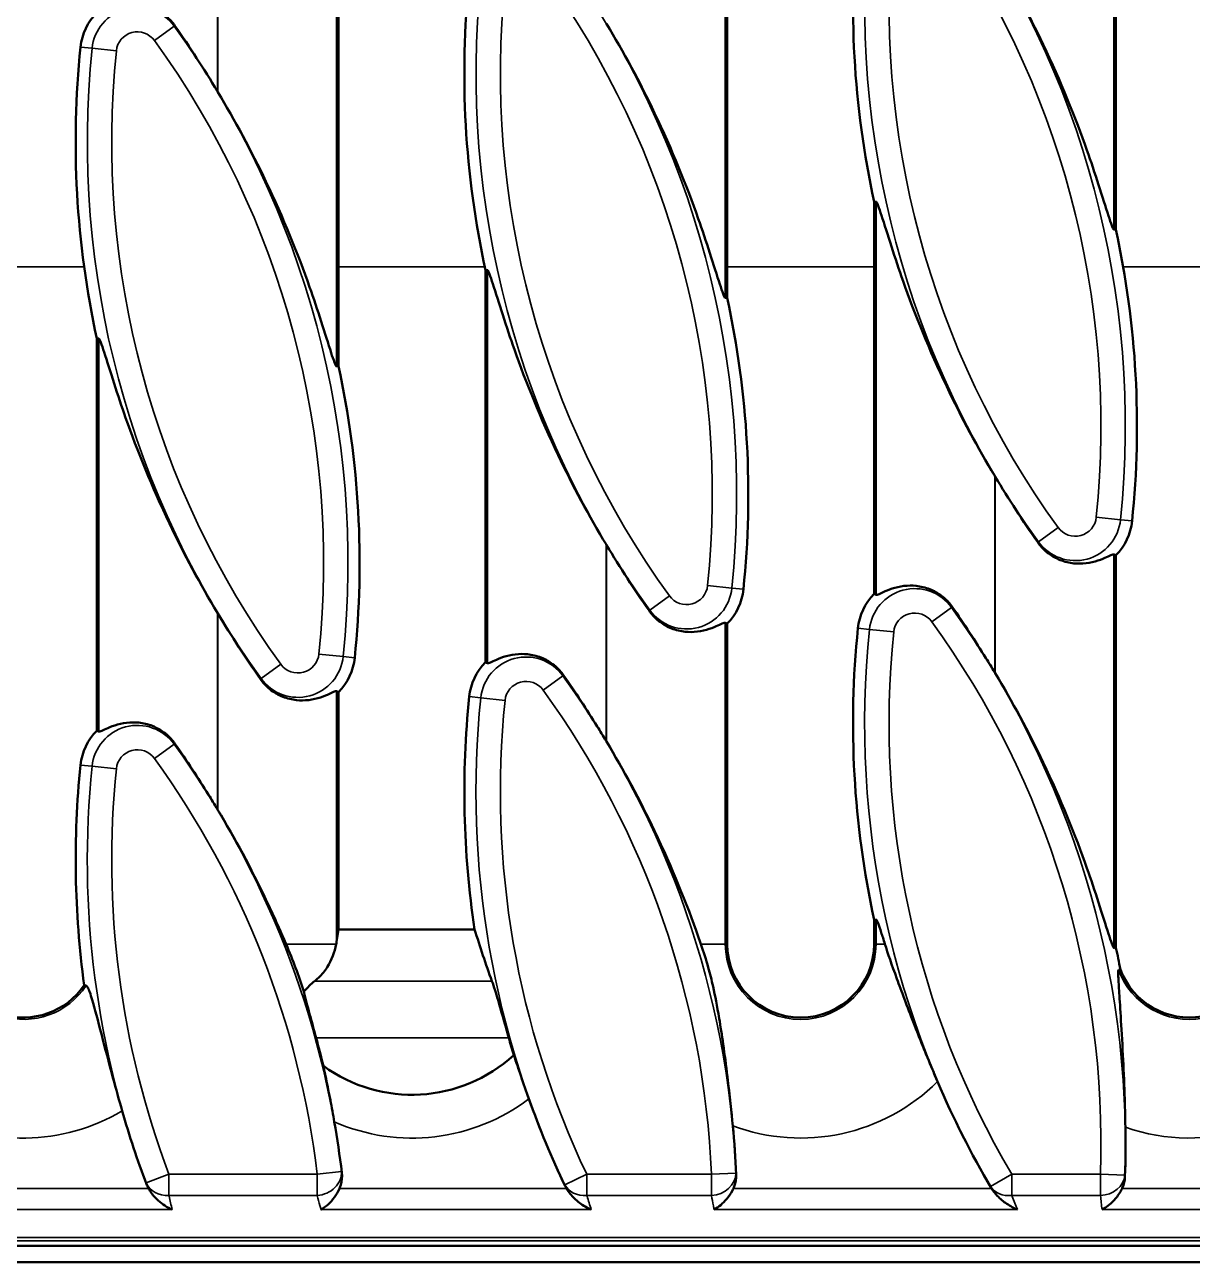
# Model space of a CAD drawing. Header units: millimetres. Extents: x 0 to 1485, y 0 to 1050.
# Drawn here: x 1253.6 to 1325.1, y 504.8 to 580.6 of the extents above; entities that cross this region are included whole.
import ezdxf

# ---------------------------------------------------------------- set-up
doc = ezdxf.new("R2010")
doc.units = ezdxf.units.MM
doc.header["$LTSCALE"] = 2.5
doc.layers.add('Sichtbar (ISO)', color=7, linetype='Continuous', lineweight=50)
doc.layers.add('Sichtbar schmal (ISO)', color=7, linetype='Continuous', lineweight=35)

msp = doc.modelspace()

# ---------------------------------------------------------------- linework, layer by layer
at = {"layer": 'Sichtbar (ISO)'}
for p, q in [((1320.408, 592.087), (1320.408, 568.059)), ((1296.598, 587.896), (1296.598, 563.868)), ((1272.789, 583.706), (1272.789, 559.678)), ((1305.598, 569.744), (1305.715, 569.757)), ((1305.598, 545.717), (1305.598, 569.744)), ((1320.408, 568.059), (1320.291, 568.046)), ((1281.789, 565.554), (1281.906, 565.566)), ((1281.789, 541.526), (1281.789, 565.554)), ((1296.598, 563.868), (1296.481, 563.856)), ((1257.979, 561.363), (1258.096, 561.376)), ((1257.979, 537.336), (1257.979, 561.363)), ((1272.789, 559.678), (1272.672, 559.665)), ((1320.408, 548.087), (1320.408, 524.259)), ((1296.598, 543.896), (1296.598, 524.259)), ((1272.789, 539.706), (1272.789, 525.159)), ((1305.598, 525.744), (1305.715, 525.757)), ((1305.598, 524.259), (1305.598, 525.744)), ((1272.789, 525.159), (1272.672, 524.387)), ((1281.127, 525.159), (1272.789, 525.159)), ((920.646, 505.759), (1419.646, 505.759)), ((1420.146, 504.759), (420.146, 504.759))]:
    msp.add_line(p, q, dxfattribs=at)
for centre, radius, start, end in [((1361.127, 581.796), 56.821, 174.12505, 192.24573), ((1337.317, 577.606), 56.821, 174.12505, 192.24573), ((1260.466, 578.873), 3.5, 135.28608, 174.12505), ((1313.508, 573.415), 56.821, 174.12505, 192.24573), ((1217.26, 547.626), 56.122, 30.93272, 30.99477), ((1264.879, 556.007), 56.821, 354.12505, 12.24573), ((1241.07, 551.816), 56.821, 354.12505, 12.24573), ((1217.26, 547.626), 56.821, 354.12505, 12.24573), ((1361.127, 581.796), 56.122, 210.93272, 210.99477), ((1317.921, 550.549), 3.5, 315.28608, 354.12505), ((1337.317, 577.606), 56.122, 210.93272, 210.99477), ((1294.111, 546.359), 3.5, 315.28608, 354.12505), ((1308.085, 543.254), 3.5, 135.28608, 174.12505), ((1313.508, 573.415), 56.122, 210.93272, 210.99477), ((1361.127, 537.796), 56.821, 174.12505, 192.24573), ((1270.301, 542.168), 3.5, 315.28608, 354.12505), ((1284.276, 539.064), 3.5, 135.28608, 174.12505), ((1264.879, 512.007), 56.122, 30.93272, 30.99477), ((1337.317, 533.606), 56.821, 174.12505, 188.54932), ((1260.466, 534.873), 3.5, 135.28608, 174.12505), ((1241.07, 507.816), 56.122, 30.93272, 30.99477), ((1313.508, 529.415), 56.821, 174.12505, 187.76463), ((1217.26, 503.626), 56.122, 30.93272, 30.99477), ((1253.479, 524.259), 4.5, 180, 325.94175), ((1301.098, 524.259), 4.5, 180, 0), ((1324.908, 524.259), 4.5, 180, 182.8783), ((1324.908, 524.259), 4.5, 200.19305, 0), ((1264.879, 512.007), 56.821, 10.85264, 12.21871), ((1217.26, 503.626), 56.165, 13.55323, 15.37701), ((1337.317, 533.606), 56.165, 195.58167, 196.71758), ((1277.289, 524.259), 9.234, 234.00166, 312.48996), ((1361.127, 537.796), 56.122, 203.04238, 210.49544), ((1337.317, 533.606), 56.122, 199.61133, 205.51576), ((1313.508, 529.415), 56.122, 195.91258, 200.73517), ((1217.26, 503.626), 56.122, 6.77959, 9.99171), ((1241.07, 507.816), 56.122, 2.36927, 5.4232), ((1264.879, 512.007), 56.122, 357.97299, 1.04786)]:
    msp.add_arc(centre, radius, start, end, dxfattribs=at)
for centre, major_axis, ratio, start_param, end_param in [((1337.317, 542.617), (0, 59.467), 0.988452, 1.868768, 1.925146), ((1265.4, 524.755), (-7.3, 0), 0.57735, 3.023669, 3.054326)]:
    msp.add_ellipse(centre, major_axis=major_axis, ratio=ratio, start_param=start_param, end_param=end_param, dxfattribs=at)
for points, knots in [([(1320.291, 568.046), (1320.278, 568.045), (1320.26, 568.066), (1320.215, 568.149), (1320.187, 568.212), (1320.097, 568.449), (1320.025, 568.667), (1319.783, 569.419), (1319.575, 570.095), (1319.122, 571.501), (1318.876, 572.234), (1317.926, 574.92), (1317.02, 577.166), (1315.059, 581.268), (1314.049, 583.136), (1313.019, 584.855)], [0.001445, 0.001445, 0.001445, 0.001445, 0.046776, 0.046776, 0.093551, 0.093551, 0.187102, 0.187102, 0.417891, 0.417891, 0.64868, 0.64868, 1.339149, 1.339149, 1.926999, 1.926999, 1.926999, 1.926999]), ([(1262.769, 580.539), (1262.628, 580.742), (1262.453, 580.936), (1262.045, 581.287), (1261.807, 581.435), (1261.324, 581.665), (1261.039, 581.754), (1260.492, 581.849), (1260.23, 581.856), (1259.458, 581.811), (1258.987, 581.643), (1258.35, 581.362), (1258.162, 581.26), (1258.096, 581.287)], [3.7738978, 3.7738978, 3.7738978, 3.7738978, 3.8486369, 3.8486369, 3.9329934, 3.9329934, 4.0314686, 4.0314686, 4.1299438, 4.1299438, 4.3729414, 4.3729414, 4.5970062, 4.5970062, 4.5970062, 4.5970062]), ([(1265.368, 576.526), (1264.952, 577.22), (1264.526, 577.899), (1263.678, 579.209), (1263.229, 579.877), (1262.769, 580.539)], [5.6696828, 5.6696828, 5.6696828, 5.6696828, 5.9076607, 5.9076607, 6.1399115, 6.1399115, 6.1399115, 6.1399115]), ([(1296.481, 563.856), (1296.468, 563.855), (1296.45, 563.875), (1296.405, 563.958), (1296.378, 564.022), (1296.288, 564.258), (1296.215, 564.476), (1295.973, 565.228), (1295.766, 565.905), (1295.312, 567.311), (1295.066, 568.043), (1294.117, 570.73), (1293.21, 572.975), (1291.25, 577.078), (1290.239, 578.946), (1289.209, 580.665)], [0.001445, 0.001445, 0.001445, 0.001445, 0.046776, 0.046776, 0.093551, 0.093551, 0.187102, 0.187102, 0.417891, 0.417891, 0.64868, 0.64868, 1.339149, 1.339149, 1.926999, 1.926999, 1.926999, 1.926999]), ([(1272.672, 559.665), (1272.659, 559.664), (1272.641, 559.685), (1272.596, 559.768), (1272.568, 559.831), (1272.478, 560.068), (1272.406, 560.286), (1272.164, 561.038), (1271.956, 561.714), (1271.503, 563.12), (1271.257, 563.853), (1270.307, 566.539), (1269.401, 568.785), (1267.44, 572.887), (1266.43, 574.755), (1265.4, 576.474)], [0.001445, 0.001445, 0.001445, 0.001445, 0.046776, 0.046776, 0.093551, 0.093551, 0.187102, 0.187102, 0.417891, 0.417891, 0.64868, 0.64868, 1.339149, 1.339149, 1.926999, 1.926999, 1.926999, 1.926999]), ([(1305.715, 569.757), (1305.728, 569.758), (1305.746, 569.737), (1305.791, 569.654), (1305.818, 569.591), (1305.909, 569.355), (1305.981, 569.136), (1306.223, 568.385), (1306.431, 567.708), (1306.884, 566.302), (1307.13, 565.569), (1308.08, 562.883), (1308.986, 560.638), (1310.947, 556.535), (1311.957, 554.667), (1312.987, 552.948)], [0.001445, 0.001445, 0.001445, 0.001445, 0.046776, 0.046776, 0.093551, 0.093551, 0.187102, 0.187102, 0.417891, 0.417891, 0.64868, 0.64868, 1.339149, 1.339149, 1.926999, 1.926999, 1.926999, 1.926999]), ([(1281.906, 565.566), (1281.919, 565.568), (1281.937, 565.547), (1281.982, 565.464), (1282.009, 565.4), (1282.099, 565.164), (1282.172, 564.946), (1282.414, 564.194), (1282.621, 563.517), (1283.075, 562.111), (1283.321, 561.379), (1284.27, 558.692), (1285.177, 556.447), (1287.137, 552.345), (1288.148, 550.476), (1289.178, 548.758)], [0.001445, 0.001445, 0.001445, 0.001445, 0.046776, 0.046776, 0.093551, 0.093551, 0.187102, 0.187102, 0.417891, 0.417891, 0.64868, 0.64868, 1.339149, 1.339149, 1.926999, 1.926999, 1.926999, 1.926999]), ([(1258.096, 561.376), (1258.109, 561.377), (1258.127, 561.357), (1258.172, 561.273), (1258.199, 561.21), (1258.29, 560.974), (1258.362, 560.756), (1258.604, 560.004), (1258.812, 559.327), (1259.265, 557.921), (1259.511, 557.188), (1260.461, 554.502), (1261.367, 552.257), (1263.328, 548.154), (1264.338, 546.286), (1265.368, 544.567)], [0.001445, 0.001445, 0.001445, 0.001445, 0.046776, 0.046776, 0.093551, 0.093551, 0.187102, 0.187102, 0.417891, 0.417891, 0.64868, 0.64868, 1.339149, 1.339149, 1.926999, 1.926999, 1.926999, 1.926999]), ([(1313.019, 552.896), (1313.435, 552.203), (1313.86, 551.523), (1314.709, 550.214), (1315.158, 549.545), (1315.618, 548.884)], [5.6696828, 5.6696828, 5.6696828, 5.6696828, 5.9076607, 5.9076607, 6.1399115, 6.1399115, 6.1399115, 6.1399115]), ([(1289.209, 548.706), (1289.626, 548.012), (1290.051, 547.332), (1290.9, 546.023), (1291.349, 545.355), (1291.808, 544.693)], [5.6696828, 5.6696828, 5.6696828, 5.6696828, 5.9076607, 5.9076607, 6.1399115, 6.1399115, 6.1399115, 6.1399115]), ([(1315.618, 548.884), (1315.759, 548.68), (1315.934, 548.486), (1316.342, 548.135), (1316.58, 547.987), (1317.063, 547.757), (1317.348, 547.669), (1317.895, 547.574), (1318.157, 547.566), (1318.929, 547.611), (1319.4, 547.779), (1320.037, 548.06), (1320.225, 548.163), (1320.291, 548.135)], [3.7738978, 3.7738978, 3.7738978, 3.7738978, 3.8486369, 3.8486369, 3.9329934, 3.9329934, 4.0314686, 4.0314686, 4.1299438, 4.1299438, 4.3729414, 4.3729414, 4.5970062, 4.5970062, 4.5970062, 4.5970062]), ([(1310.388, 544.92), (1310.247, 545.123), (1310.072, 545.317), (1309.664, 545.668), (1309.426, 545.816), (1308.943, 546.046), (1308.658, 546.135), (1308.111, 546.229), (1307.849, 546.237), (1307.077, 546.192), (1306.606, 546.024), (1305.969, 545.743), (1305.781, 545.641), (1305.715, 545.668)], [3.7738978, 3.7738978, 3.7738978, 3.7738978, 3.8486369, 3.8486369, 3.9329934, 3.9329934, 4.0314686, 4.0314686, 4.1299438, 4.1299438, 4.3729414, 4.3729414, 4.5970062, 4.5970062, 4.5970062, 4.5970062]), ([(1291.808, 544.693), (1291.949, 544.49), (1292.124, 544.296), (1292.533, 543.945), (1292.771, 543.797), (1293.253, 543.567), (1293.539, 543.478), (1294.086, 543.383), (1294.347, 543.375), (1295.119, 543.421), (1295.59, 543.589), (1296.227, 543.87), (1296.416, 543.972), (1296.481, 543.945)], [3.7738978, 3.7738978, 3.7738978, 3.7738978, 3.8486369, 3.8486369, 3.9329934, 3.9329934, 4.0314686, 4.0314686, 4.1299438, 4.1299438, 4.3729414, 4.3729414, 4.5970062, 4.5970062, 4.5970062, 4.5970062]), ([(1312.987, 540.907), (1312.808, 541.206), (1312.627, 541.501), (1311.813, 542.812), (1311.107, 543.885), (1310.388, 544.92)], [5.4826973, 5.4826973, 5.4826973, 5.4826973, 5.5850708, 5.5850708, 5.9462229, 5.9462229, 5.9462229, 5.9462229]), ([(1265.4, 544.515), (1265.816, 543.822), (1266.241, 543.142), (1267.09, 541.833), (1267.539, 541.164), (1267.999, 540.503)], [5.6696828, 5.6696828, 5.6696828, 5.6696828, 5.9076607, 5.9076607, 6.1399115, 6.1399115, 6.1399115, 6.1399115]), ([(1286.579, 540.729), (1286.437, 540.932), (1286.263, 541.127), (1285.854, 541.477), (1285.616, 541.626), (1285.134, 541.855), (1284.848, 541.944), (1284.301, 542.039), (1284.04, 542.047), (1283.268, 542.002), (1282.797, 541.834), (1282.159, 541.552), (1281.971, 541.45), (1281.906, 541.478)], [3.7738978, 3.7738978, 3.7738978, 3.7738978, 3.8486369, 3.8486369, 3.9329934, 3.9329934, 4.0314686, 4.0314686, 4.1299438, 4.1299438, 4.3729414, 4.3729414, 4.5970062, 4.5970062, 4.5970062, 4.5970062]), ([(1320.17, 524.259), (1320.166, 524.269), (1320.162, 524.28), (1320.097, 524.449), (1320.025, 524.667), (1319.783, 525.419), (1319.575, 526.095), (1319.122, 527.501), (1318.876, 528.234), (1317.926, 530.92), (1317.02, 533.166), (1315.059, 537.268), (1314.049, 539.136), (1313.019, 540.855)], [0.086948, 0.086948, 0.086948, 0.086948, 0.093551, 0.093551, 0.187102, 0.187102, 0.417891, 0.417891, 0.64868, 0.64868, 1.339149, 1.339149, 1.926999, 1.926999, 1.926999, 1.926999]), ([(1267.999, 540.503), (1268.14, 540.299), (1268.315, 540.105), (1268.723, 539.754), (1268.961, 539.606), (1269.444, 539.376), (1269.729, 539.288), (1270.276, 539.193), (1270.537, 539.185), (1271.31, 539.23), (1271.781, 539.398), (1272.418, 539.679), (1272.606, 539.782), (1272.672, 539.754)], [3.7738978, 3.7738978, 3.7738978, 3.7738978, 3.8486369, 3.8486369, 3.9329934, 3.9329934, 4.0314686, 4.0314686, 4.1299438, 4.1299438, 4.3729414, 4.3729414, 4.5970062, 4.5970062, 4.5970062, 4.5970062]), ([(1289.178, 536.717), (1288.998, 537.016), (1288.818, 537.311), (1288.003, 538.622), (1287.298, 539.694), (1286.579, 540.729)], [5.4826973, 5.4826973, 5.4826973, 5.4826973, 5.5850708, 5.5850708, 5.9462229, 5.9462229, 5.9462229, 5.9462229]), ([(1262.769, 536.539), (1262.628, 536.742), (1262.453, 536.936), (1262.045, 537.287), (1261.807, 537.435), (1261.324, 537.665), (1261.039, 537.754), (1260.492, 537.849), (1260.23, 537.856), (1259.458, 537.811), (1258.987, 537.643), (1258.35, 537.362), (1258.162, 537.26), (1258.096, 537.287)], [3.7738978, 3.7738978, 3.7738978, 3.7738978, 3.8486369, 3.8486369, 3.9329934, 3.9329934, 4.0314686, 4.0314686, 4.1299438, 4.1299438, 4.3729414, 4.3729414, 4.5970062, 4.5970062, 4.5970062, 4.5970062]), ([(1265.368, 532.526), (1265.189, 532.825), (1265.008, 533.12), (1264.194, 534.431), (1263.488, 535.504), (1262.769, 536.539)], [5.4826973, 5.4826973, 5.4826973, 5.4826973, 5.5850708, 5.5850708, 5.9462229, 5.9462229, 5.9462229, 5.9462229]), ([(1294.988, 524.259), (1294.935, 524.414), (1294.881, 524.566), (1294.117, 526.73), (1293.21, 528.975), (1291.25, 533.078), (1290.239, 534.946), (1289.209, 536.665)], [0.597256, 0.597256, 0.597256, 0.597256, 0.64868, 0.64868, 1.339149, 1.339149, 1.926999, 1.926999, 1.926999, 1.926999]), ([(1269.575, 524.259), (1269.192, 525.165), (1268.779, 526.085), (1267.44, 528.887), (1266.43, 530.755), (1265.4, 532.474)], [1.0539017, 1.0539017, 1.0539017, 1.0539017, 1.3391491, 1.3391491, 1.9269988, 1.9269988, 1.9269988, 1.9269988]), ([(1305.715, 525.757), (1305.743, 525.76), (1305.787, 525.67), (1305.895, 525.393), (1305.96, 525.201), (1306.102, 524.761), (1306.18, 524.515), (1306.26, 524.259)], [1.3649293, 1.3649293, 1.3649293, 1.3649293, 1.4608495, 1.4608495, 1.5582179, 1.5582179, 1.65319, 1.65319, 1.65319, 1.65319]), ([(1272.649, 524.259), (1272.55, 523.778), (1272.37, 523.272), (1271.961, 522.633), (1271.781, 522.406), (1271.482, 522.121), (1271.402, 522.051), (1271.318, 521.983)], [2.4722014, 2.4722014, 2.4722014, 2.4722014, 2.7417205, 2.7417205, 2.8748846, 2.8748846, 2.9191071, 2.9191071, 2.9191071, 2.9191071]), ([(1296.94, 513.12), (1296.861, 513.948), (1296.759, 514.948), (1296.441, 517.555), (1296.264, 518.762), (1295.977, 520.48), (1295.861, 521.078), (1295.642, 522.057), (1295.547, 522.439), (1295.304, 523.307), (1295.159, 523.764), (1294.988, 524.259)], [-0.9352726, -0.9352726, -0.9352726, -0.9352726, -0.7411957, -0.7411957, -0.5052694, -0.5052694, -0.310169, -0.310169, -0.1705427, -0.1705427, 0, 0, 0, 0]), ([(1306.26, 524.259), (1306.439, 523.687), (1306.678, 523.002), (1307.268, 521.383), (1307.608, 520.472), (1308.381, 518.493), (1308.762, 517.547), (1309.272, 516.326), (1309.377, 516.078), (1309.483, 515.83)], [-1.712995, -1.712995, -1.712995, -1.712995, -1.278087, -1.278087, -0.902936, -0.902936, -0.586693, -0.586693, -0.505697, -0.505697, -0.505697, -0.505697]), ([(1320.297, 524.017), (1320.293, 524.017), (1320.289, 524.019), (1320.278, 524.028), (1320.271, 524.037), (1320.243, 524.084), (1320.213, 524.148), (1320.17, 524.259)], [-0.1193832, -0.1193832, -0.1193832, -0.1193832, -0.0994941, -0.0994941, -0.0730292, -0.0730292, 0, 0, 0, 0]), ([(1320.991, 513.033), (1320.979, 513.707), (1320.962, 514.378), (1320.912, 515.878), (1320.877, 516.684), (1320.747, 519.271), (1320.654, 520.617), (1320.581, 521.759), (1320.558, 522.122), (1320.546, 522.487), (1320.547, 522.566), (1320.553, 522.635), (1320.557, 522.652), (1320.564, 522.669), (1320.567, 522.673), (1320.571, 522.674)], [-0.5230749, -0.5230749, -0.5230749, -0.5230749, -0.4577107, -0.4577107, -0.3742285, -0.3742285, -0.1744722, -0.1744722, -0.084578, -0.084578, -0.0364852, -0.0364852, -0.0140458, -0.0140458, 0, 0, 0, 0]), ([(1271.318, 521.983), (1271.108, 521.813), (1270.891, 521.607), (1270.674, 521.364), (1270.669, 521.358), (1270.663, 521.352)], [-0.4335925, -0.4335925, -0.4335925, -0.4335925, -0.3349858, -0.3349858, -0.332486, -0.332486, -0.332486, -0.332486]), ([(1283.216, 518.519), (1283.207, 518.55), (1283.199, 518.582), (1283.05, 519.113), (1282.901, 519.646), (1282.621, 520.624), (1282.489, 521.069), (1282.312, 521.628), (1282.248, 521.822), (1282.189, 521.983)], [0.6013684, 0.6013684, 0.6013684, 0.6013684, 0.6110249, 0.6110249, 0.766893, 0.766893, 0.9227612, 0.9227612, 1.0161071, 1.0161071, 1.0161071, 1.0161071]), ([(1257.329, 521.71), (1257.343, 521.707), (1257.357, 521.697), (1257.391, 521.661), (1257.409, 521.632), (1257.502, 521.46), (1257.591, 521.208), (1257.855, 520.321), (1258.047, 519.586), (1258.487, 517.89), (1258.719, 516.999), (1259.153, 515.394), (1259.342, 514.711), (1259.537, 514.029)], [-1.59684, -1.59684, -1.59684, -1.59684, -1.53798, -1.53798, -1.470583, -1.470583, -1.224716, -1.224716, -0.882562, -0.882562, -0.580215, -0.580215, -0.366473, -0.366473, -0.366473, -0.366473]), ([(1270.663, 521.352), (1270.667, 521.334), (1270.672, 521.317), (1270.765, 520.93), (1270.886, 520.468), (1271.146, 519.498), (1271.284, 518.994), (1271.415, 518.519)], [1.5280655, 1.5280655, 1.5280655, 1.5280655, 1.5355974, 1.5355974, 1.6917902, 1.6917902, 1.8384592, 1.8384592, 1.8384592, 1.8384592]), ([(1283.526, 517.45), (1283.667, 517.027), (1283.815, 516.593), (1284.125, 515.693), (1284.287, 515.23), (1284.451, 514.769)], [-0.7244913, -0.7244913, -0.7244913, -0.7244913, -0.582397, -0.582397, -0.4349364, -0.4349364, -0.4349364, -0.4349364]), ([(1272.53, 513.363), (1272.452, 513.806), (1272.371, 514.25), (1272.151, 515.407), (1272.012, 516.094), (1271.861, 516.788)], [-1.162186, -1.162186, -1.162186, -1.162186, -1.0359865, -1.0359865, -0.8324319, -0.8324319, -0.8324319, -0.8324319]), ([(1272.989, 510.251), (1273.019, 510.001), (1273.002, 509.745), (1272.911, 509.429), (1272.885, 509.355), (1272.854, 509.284)], [0, 0, 0, 0, 0.07560178, 0.07560178, 0.09901556, 0.09901556, 0.09901556, 0.09901556]), ([(1297.143, 510.136), (1297.154, 509.886), (1297.117, 509.635), (1297.016, 509.361), (1297, 509.322), (1296.982, 509.284)], [0, 0, 0, 0, 0.07504637, 0.07504637, 0.08771429, 0.08771429, 0.08771429, 0.08771429]), ([(1320.966, 510.022), (1320.957, 509.773), (1320.901, 509.526), (1320.795, 509.295), (1320.792, 509.29), (1320.79, 509.284)], [0, 0, 0, 0, 0.07468762, 0.07468762, 0.07650654, 0.07650654, 0.07650654, 0.07650654]), ([(1262.596, 507.985), (1262.594, 507.986), (1262.592, 507.987), (1262.289, 508.123), (1261.995, 508.317), (1261.554, 508.717), (1261.395, 508.899), (1261.222, 509.15), (1261.181, 509.216), (1261.143, 509.284)], [-0.0008162, -0.0008162, -0.0008162, -0.0008162, 0, 0, 0.1208521, 0.1208521, 0.2067367, 0.2067367, 0.235931, 0.235931, 0.235931, 0.235931]), ([(1272.854, 509.284), (1272.85, 509.274), (1272.845, 509.264), (1272.757, 509.07), (1272.653, 508.896), (1272.419, 508.577), (1272.287, 508.432), (1272.011, 508.179), (1271.865, 508.071), (1271.717, 507.987), (1271.716, 507.986), (1271.714, 507.985)], [0.0899102, 0.0899102, 0.0899102, 0.0899102, 0.0931565, 0.0931565, 0.1538394, 0.1538394, 0.217007, 0.217007, 0.2827043, 0.2827043, 0.2834159, 0.2834159, 0.2834159, 0.2834159]), ([(1288.269, 507.985), (1288.267, 507.986), (1288.265, 507.987), (1288.022, 508.091), (1287.778, 508.232), (1287.328, 508.573), (1287.132, 508.762), (1286.89, 509.062), (1286.813, 509.171), (1286.747, 509.284)], [-0.0008386, -0.0008386, -0.0008386, -0.0008386, 0, 0, 0.0948703, 0.0948703, 0.1853603, 0.1853603, 0.2311342, 0.2311342, 0.2311342, 0.2311342]), ([(1296.982, 509.284), (1296.963, 509.242), (1296.943, 509.201), (1296.822, 508.969), (1296.702, 508.793), (1296.455, 508.497), (1296.331, 508.373), (1296.072, 508.155), (1295.937, 508.062), (1295.8, 507.987), (1295.799, 507.986), (1295.797, 507.985)], [0.0801643, 0.0801643, 0.0801643, 0.0801643, 0.0939291, 0.0939291, 0.1584809, 0.1584809, 0.2160693, 0.2160693, 0.2755674, 0.2755674, 0.27629, 0.27629, 0.27629, 0.27629]), ([(1314.39, 507.985), (1314.388, 507.986), (1314.386, 507.987), (1314.161, 508.078), (1313.937, 508.197), (1313.521, 508.478), (1313.323, 508.641), (1313.013, 508.965), (1312.89, 509.119), (1312.788, 509.284)], [-0.0008653, -0.0008653, -0.0008653, -0.0008653, 0, 0, 0.0856496, 0.0856496, 0.165521, 0.165521, 0.224334, 0.224334, 0.224334, 0.224334]), ([(1320.79, 509.284), (1320.753, 509.207), (1320.713, 509.132), (1320.551, 508.861), (1320.41, 508.681), (1320.049, 508.302), (1319.809, 508.117), (1319.562, 507.987), (1319.56, 507.986), (1319.558, 507.985)], [0.0704022, 0.0704022, 0.0704022, 0.0704022, 0.0959777, 0.0959777, 0.1656255, 0.1656255, 0.2651531, 0.2651531, 0.265851, 0.265851, 0.265851, 0.265851])]:
    msp.add_open_spline(points, degree=3, knots=knots, dxfattribs=at)
for points, degree in [([(1320.291, 548.135), (1320.349, 548.111), (1320.408, 548.087)], 2), ([(1305.715, 545.668), (1305.657, 545.692), (1305.598, 545.717)], 2), ([(1296.481, 543.945), (1296.539, 543.92), (1296.598, 543.896)], 2), ([(1281.906, 541.478), (1281.848, 541.502), (1281.789, 541.526)], 2), ([(1272.672, 539.754), (1272.73, 539.73), (1272.789, 539.706)], 2), ([(1258.096, 537.287), (1258.038, 537.311), (1257.979, 537.336)], 2), ([(1270.663, 521.352), (1270.337, 522.36), (1270.008, 523.231), (1269.575, 524.259)], 3), ([(1320.413, 524.033), (1320.375, 524.028), (1320.336, 524.022), (1320.297, 524.017)], 3), ([(1320.571, 522.674), (1320.609, 522.684), (1320.647, 522.695), (1320.684, 522.705)], 3), ([(1257.207, 521.739), (1257.248, 521.729), (1257.289, 521.72), (1257.329, 521.71)], 3), ([(1261.143, 509.284), (1261.096, 509.368), (1261.055, 509.456), (1261.021, 509.546)], 3), ([(1286.747, 509.284), (1286.719, 509.332), (1286.693, 509.381), (1286.669, 509.431)], 3), ([(1312.788, 509.284), (1312.781, 509.295), (1312.775, 509.306), (1312.769, 509.316)], 3)]:
    msp.add_open_spline(points, degree=degree, dxfattribs=at)
at = {"layer": 'Sichtbar schmal (ISO)'}
for p, q in [((1320.291, 592.135), (1320.291, 568.046)), ((1265.368, 588.567), (1265.368, 576.526)), ((1265.4, 576.474), (1265.4, 588.515)), ((1296.481, 587.945), (1296.481, 563.856)), ((1272.672, 583.754), (1272.672, 559.665)), ((1261.515, 579.632), (1262.726, 580.507)), ((1262.769, 580.539), (1262.726, 580.507)), ((1256.985, 579.231), (1257.692, 579.159)), ((1259.179, 579.006), (1257.692, 579.159)), ((1305.715, 545.668), (1305.715, 569.757)), ((1257.205, 565.759), (1248.979, 565.759)), ((1281.745, 565.759), (1272.789, 565.759)), ((1281.906, 541.478), (1281.906, 565.566)), ((1305.598, 565.759), (1296.598, 565.759)), ((1329.408, 565.759), (1320.858, 565.759)), ((1258.096, 537.287), (1258.096, 561.376)), ((1312.987, 552.948), (1312.987, 540.907)), ((1313.019, 540.855), (1313.019, 552.896)), ((1320.695, 550.264), (1319.208, 550.417)), ((1321.402, 550.191), (1320.695, 550.264)), ((1316.872, 549.79), (1315.661, 548.915)), ((1289.178, 548.758), (1289.178, 536.717)), ((1289.209, 536.665), (1289.209, 548.706)), ((1315.618, 548.884), (1315.661, 548.915)), ((1320.291, 548.135), (1320.291, 524.259)), ((1296.885, 546.073), (1295.399, 546.226)), ((1297.593, 546), (1296.885, 546.073)), ((1293.062, 545.6), (1291.851, 544.724)), ((1265.368, 544.567), (1265.368, 532.526)), ((1291.808, 544.693), (1291.851, 544.724)), ((1309.134, 544.013), (1310.345, 544.888)), ((1310.388, 544.92), (1310.345, 544.888)), ((1265.4, 532.474), (1265.4, 544.515)), ((1296.481, 543.945), (1296.481, 524.259)), ((1304.604, 543.612), (1305.311, 543.54)), ((1306.798, 543.387), (1305.311, 543.54)), ((1273.075, 541.883), (1271.589, 542.036)), ((1273.783, 541.81), (1273.075, 541.883)), ((1269.253, 541.41), (1268.042, 540.534)), ((1267.999, 540.503), (1268.042, 540.534)), ((1285.325, 539.822), (1286.536, 540.698)), ((1286.579, 540.729), (1286.536, 540.698)), ((1272.672, 539.754), (1272.672, 524.387)), ((1280.794, 539.422), (1281.502, 539.349)), ((1282.988, 539.196), (1281.502, 539.349)), ((1261.515, 535.632), (1262.726, 536.507)), ((1262.769, 536.539), (1262.726, 536.507)), ((1256.985, 535.231), (1257.692, 535.159)), ((1259.179, 535.006), (1257.692, 535.159)), ((1305.715, 524.259), (1305.715, 525.757)), ((1269.575, 524.259), (1272.649, 524.259)), ((1294.988, 524.259), (1296.481, 524.259)), ((1296.481, 524.259), (1296.598, 524.259)), ((1305.715, 524.259), (1305.598, 524.259)), ((1306.26, 524.259), (1305.715, 524.259)), ((1320.17, 524.259), (1320.291, 524.259)), ((1320.291, 524.259), (1320.408, 524.259)), ((1282.189, 521.983), (1271.318, 521.983)), ((1283.216, 518.519), (1271.415, 518.519)), ((1262.403, 510.15), (1261.004, 509.623)), ((1262.403, 510.15), (1271.485, 510.15)), ((1262.403, 510.15), (1262.403, 508.851)), ((1272.968, 510.329), (1271.485, 510.15)), ((1271.485, 508.851), (1271.485, 510.15)), ((1287.995, 510.15), (1286.645, 509.508)), ((1287.995, 510.15), (1295.636, 510.15)), ((1287.995, 510.15), (1287.995, 508.851)), ((1297.128, 510.214), (1295.636, 510.15)), ((1295.636, 508.851), (1295.636, 510.15)), ((1314.025, 510.15), (1312.736, 509.394)), ((1314.025, 510.15), (1319.463, 510.15)), ((1314.025, 510.15), (1314.025, 508.851)), ((1320.957, 510.099), (1319.463, 510.15)), ((1319.463, 508.851), (1319.463, 510.15)), ((1261.143, 509.284), (1248.4, 509.284)), ((1286.747, 509.284), (1272.854, 509.284)), ((1312.788, 509.284), (1296.982, 509.284)), ((1339.328, 509.284), (1320.79, 509.284)), ((1271.485, 508.851), (1262.403, 508.851)), ((1295.636, 508.851), (1287.995, 508.851)), ((1319.463, 508.851), (1314.025, 508.851)), ((1262.596, 507.985), (1247.304, 507.985)), ((1288.269, 507.985), (1271.714, 507.985)), ((1314.39, 507.985), (1295.797, 507.985)), ((1341.03, 507.985), (1319.558, 507.985)), ((1419.646, 506.275), (920.646, 506.275)), ((1419.646, 506.08), (920.646, 506.08))]:
    msp.add_line(p, q, dxfattribs=at)
for centre, radius, start, end in [((1264.879, 556.007), 56.11, 354.12505, 35.87495), ((1264.879, 556.007), 54.616, 354.12505, 35.87495), ((1361.127, 581.796), 56.11, 174.12505, 215.87495), ((1361.127, 581.796), 54.616, 174.12505, 215.87495), ((1241.07, 551.816), 56.11, 354.12505, 35.87495), ((1337.317, 577.606), 56.11, 174.12505, 215.87495), ((1241.07, 551.816), 54.616, 354.12505, 35.87495), ((1337.317, 577.606), 54.616, 174.12505, 215.87495), ((1260.466, 578.873), 2.789, 35.87495, 174.12505), ((1217.26, 547.626), 56.11, 354.12505, 35.87495), ((1260.466, 578.873), 1.294, 35.87495, 174.12505), ((1217.26, 547.626), 54.616, 354.12505, 35.87495), ((1313.508, 573.415), 56.11, 174.12505, 215.87495), ((1313.508, 573.415), 54.616, 174.12505, 215.87495), ((1317.921, 550.549), 2.789, 215.87495, 354.12505), ((1317.921, 550.549), 1.294, 215.87495, 354.12505), ((1294.111, 546.359), 2.789, 215.87495, 354.12505), ((1294.111, 546.359), 1.294, 215.87495, 354.12505), ((1308.085, 543.254), 2.789, 35.87495, 174.12505), ((1264.879, 512.007), 56.11, 358.0518, 35.87495), ((1308.085, 543.254), 1.294, 35.87495, 174.12505), ((1264.879, 512.007), 54.616, 358.0518, 35.87495), ((1361.127, 537.796), 56.11, 174.12505, 210.41065), ((1361.127, 537.796), 54.616, 174.12505, 210.41065), ((1270.301, 542.168), 2.789, 215.87495, 354.12505), ((1270.301, 542.168), 1.294, 215.87495, 354.12505), ((1284.276, 539.064), 2.789, 35.87495, 174.12505), ((1284.276, 539.064), 1.294, 35.87495, 174.12505), ((1241.07, 507.816), 56.11, 2.44902, 35.87495), ((1337.317, 533.606), 56.11, 174.12505, 205.43377), ((1241.07, 507.816), 54.616, 2.44902, 35.87495), ((1337.317, 533.606), 54.616, 174.12505, 205.43377), ((1260.466, 534.873), 2.789, 35.87495, 174.12505), ((1217.26, 503.626), 56.11, 6.86076, 35.87495), ((1260.466, 534.873), 1.294, 35.87495, 174.12505), ((1217.26, 503.626), 54.616, 6.86076, 35.87495), ((1313.508, 529.415), 56.11, 174.12505, 200.65506), ((1313.508, 529.415), 54.616, 174.12505, 200.65506), ((1253.479, 524.259), 4.617, 180, 326.49946), ((1301.098, 524.259), 4.617, 180, 0), ((1324.908, 524.259), 4.617, 180, 182.99763), ((1324.908, 524.259), 4.617, 200.07372, 0), ((1324.908, 524.259), 11.889, 250.76685, 324.11885), ((1301.098, 524.259), 11.889, 249.52778, 314.84881), ((1277.289, 524.259), 11.889, 246.40816, 307.04551), ((1253.479, 524.259), 11.889, 240.81514, 300.63081)]:
    msp.add_arc(centre, radius, start, end, dxfattribs=at)
for centre, major_axis, ratio, start_param, end_param in [((1271.485, 510.15), (1.447, 0.395), 0.858072, 4.482328, 6.112641), ((1295.636, 510.15), (1.472, 0.286), 0.861961, 4.54633, 6.110413), ((1319.463, 510.15), (1.49, 0.175), 0.864532, 4.611062, 6.108887), ((1262.403, 510.15), (-1.466, -0.315), 0.861063, 0.172249, 1.387717), ((1287.995, 510.15), (-1.434, -0.441), 0.855951, 0.16937, 1.31322), ((1314.025, 510.15), (-1.387, -0.57), 0.848279, 0.165337, 1.235152)]:
    msp.add_ellipse(centre, major_axis=major_axis, ratio=ratio, start_param=start_param, end_param=end_param, dxfattribs=at)
for points in [[(1272.968, 510.329), (1272.975, 510.303), (1272.982, 510.277), (1272.989, 510.251)], [(1297.128, 510.214), (1297.133, 510.188), (1297.138, 510.162), (1297.143, 510.136)]]:
    msp.add_open_spline(points, degree=3, dxfattribs=at)
for points, knots in [([(1320.957, 510.099), (1320.957, 510.097), (1320.957, 510.095), (1320.96, 510.069), (1320.963, 510.045), (1320.966, 510.022)], [1.45237222, 1.45237222, 1.45237222, 1.45237222, 1.452498624, 1.452498624, 1.453738942, 1.453738942, 1.453738942, 1.453738942]), ([(1261.021, 509.546), (1261.019, 509.558), (1261.016, 509.57), (1261.01, 509.596), (1261.007, 509.609), (1261.004, 509.623)], [1.355133317, 1.355133317, 1.355133317, 1.355133317, 1.355821092, 1.355821092, 1.356593431, 1.356593431, 1.356593431, 1.356593431]), ([(1286.669, 509.431), (1286.667, 509.439), (1286.664, 509.448), (1286.656, 509.474), (1286.651, 509.491), (1286.645, 509.508)], [1.26744129, 1.26744129, 1.26744129, 1.26744129, 1.267934057, 1.267934057, 1.268954291, 1.268954291, 1.268954291, 1.268954291]), ([(1312.769, 509.316), (1312.767, 509.32), (1312.765, 509.324), (1312.755, 509.35), (1312.746, 509.372), (1312.736, 509.394)], [1.174953213, 1.174953213, 1.174953213, 1.174953213, 1.175180559, 1.175180559, 1.1765377, 1.1765377, 1.1765377, 1.1765377]), ([(1262.403, 508.851), (1262.405, 508.838), (1262.408, 508.824), (1262.471, 508.535), (1262.532, 508.26), (1262.596, 507.985)], [-1.35659343, -1.35659343, -1.35659343, -1.35659343, -1.35582109, -1.35582109, -1.33981175, -1.33981175, -1.33981175, -1.33981175]), ([(1271.714, 507.985), (1271.693, 508.066), (1271.672, 508.147), (1271.651, 508.228), (1271.597, 508.436), (1271.541, 508.644), (1271.485, 508.851)], [-1.31712816, -1.31712816, -1.31712816, -1.31712816, -1.31271494, -1.31271494, -1.31271494, -1.30137516, -1.30137516, -1.30137516, -1.30137516]), ([(1287.995, 508.851), (1288, 508.834), (1288.005, 508.817), (1288.095, 508.528), (1288.181, 508.256), (1288.269, 507.985)], [-1.26895429, -1.26895429, -1.26895429, -1.26895429, -1.26793406, -1.26793406, -1.25155062, -1.25155062, -1.25155062, -1.25155062]), ([(1295.797, 507.985), (1295.783, 508.065), (1295.768, 508.144), (1295.754, 508.224), (1295.716, 508.433), (1295.676, 508.642), (1295.636, 508.851)], [-1.39222621, -1.39222621, -1.39222621, -1.39222621, -1.38791527, -1.38791527, -1.38791527, -1.37656181, -1.37656181, -1.37656181, -1.37656181]), ([(1314.025, 508.851), (1314.034, 508.83), (1314.043, 508.808), (1314.162, 508.518), (1314.275, 508.251), (1314.39, 507.985)], [-1.1765377, -1.1765377, -1.1765377, -1.1765377, -1.17518056, -1.17518056, -1.1582935, -1.1582935, -1.1582935, -1.1582935]), ([(1319.558, 507.985), (1319.529, 508.272), (1319.498, 508.558), (1319.464, 508.846), (1319.464, 508.849), (1319.463, 508.851)], [-1.46804089, -1.46804089, -1.46804089, -1.46804089, -1.45249862, -1.45249862, -1.45237222, -1.45237222, -1.45237222, -1.45237222])]:
    msp.add_open_spline(points, degree=3, knots=knots, dxfattribs=at)

doc.saveas('drawing.dxf')
